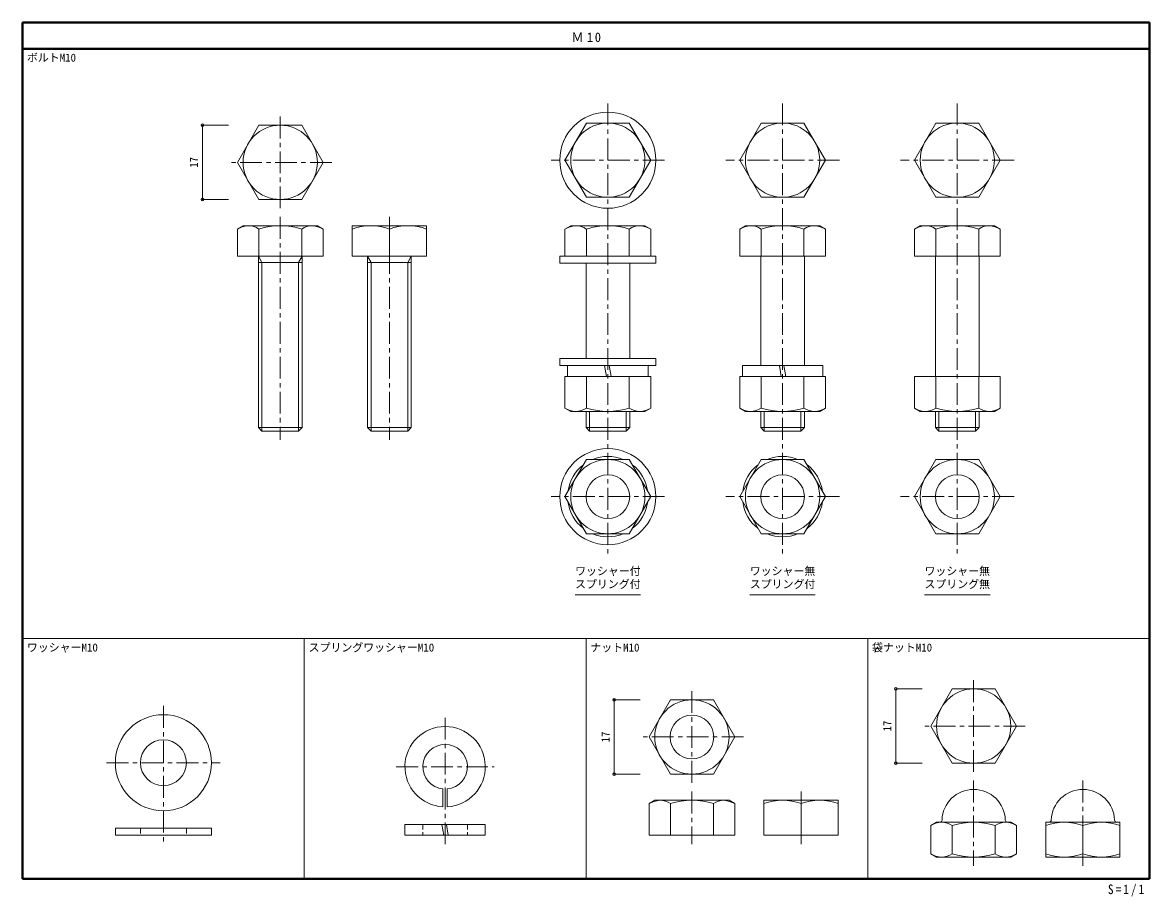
# Model space of a CAD drawing. Units: millimetres on the paper. Extents: x -129 to 129, y -102 to 98.
import ezdxf
from ezdxf.enums import TextEntityAlignment as Align

# ---------------------------------------------------------------- set-up
doc = ezdxf.new("R2010")
doc.units = ezdxf.units.MM
doc.header["$PDMODE"] = 32
doc.header["$PDSIZE"] = 0.6
doc.linetypes.add('CHAIN1', pattern=[8, 5, -1, 1, -1])
doc.linetypes.add('DASHED1', pattern=[1.8, 1.2, -0.6])
for name, color, linetype, lineweight in [('0-0', 3, 'Continuous', 9), ('0-D', 7, 'Continuous', 9), ('0-E', 7, 'Continuous', 5), ('0-F', 6, 'Continuous', 40)]:
    doc.layers.add(name, color=color, linetype=linetype, lineweight=lineweight)
doc.styles.add('ＭＳ ゴシック', font='')
doc.styles.get('ＭＳ ゴシック').set_extended_font_data('MS Gothic')

msp = doc.modelspace()

# ---------------------------------------------------------------- linework, layer by layer
at = {"layer": '0-0', "color": 7, "linetype": 'CHAIN1', "lineweight": 5}
for p, q in [((5, 79.5), (5, -23.5)), ((45, 79.5), (45, -23.5)), ((85, 79.5), (85, -23.5)), ((-70, 55.5), (-70, 76.5)), ((-58.185, 66), (-81.815, 66)), ((18, 66.5), (-8, 66.5)), ((58, 66.5), (32, 66.5)), ((98, 66.5), (72, 66.5)), ((-70, 53.5), (-70, 2.5)), ((-45, 53.5), (-45, 2.5)), ((18, -10.5), (-8, -10.5)), ((58, -10.5), (32, -10.5)), ((98, -10.5), (72, -10.5)), ((88.75, -73.5), (88.75, -52.5)), ((24.25, -76), (24.25, -55)), ((-96.75, -58.4), (-96.75, -90)), ((-32.25, -61.1), (-32.25, -90)), ((100.565, -63), (76.935, -63)), ((36.065, -65.5), (12.435, -65.5)), ((-109.75, -71.4), (-83.75, -71.4)), ((-43.45, -72.3), (-21.05, -72.3)), ((88.75, -75.5), (88.75, -95)), ((113.75, -75.5), (113.75, -95)), ((24.25, -78), (24.25, -90)), ((49.25, -78), (49.25, -90))]:
    msp.add_line(p, q, dxfattribs=at)
at = {"layer": '0-0'}
for p, q in [((-4.815, 66.5), (0.093, 75)), ((9.907, 75), (0.093, 75)), ((9.907, 75), (14.815, 66.5)), ((35.185, 66.5), (40.093, 75)), ((49.907, 75), (40.093, 75)), ((49.907, 75), (54.815, 66.5)), ((75.185, 66.5), (80.093, 75)), ((89.907, 75), (80.093, 75)), ((89.907, 75), (94.815, 66.5)), ((-79.815, 66), (-74.907, 74.5)), ((-65.093, 74.5), (-74.907, 74.5)), ((-65.093, 74.5), (-60.185, 66)), ((-79.815, 66), (-74.907, 57.5)), ((-65.093, 57.5), (-60.185, 66)), ((-4.815, 66.5), (0.093, 58)), ((9.907, 58), (14.815, 66.5)), ((35.185, 66.5), (40.093, 58)), ((49.907, 58), (54.815, 66.5)), ((75.185, 66.5), (80.093, 58)), ((89.907, 58), (94.815, 66.5)), ((-65.093, 57.5), (-74.907, 57.5)), ((9.907, 58), (0.093, 58)), ((49.907, 58), (40.093, 58)), ((89.907, 58), (80.093, 58)), ((-78.5, 51.5), (-79.815, 50.741)), ((-79.815, 50.741), (-79.815, 44.5)), ((-78.5, 51.5), (-61.5, 51.5)), ((-74.907, 50.741), (-74.907, 44.5)), ((-65.093, 50.741), (-65.093, 44.5)), ((-61.5, 51.5), (-60.185, 50.741)), ((-60.185, 50.741), (-60.185, 44.5)), ((-53.5, 51.5), (-36.5, 51.5)), ((-53.5, 51.5), (-53.5, 44.5)), ((-45, 50.741), (-45, 44.5)), ((-36.5, 51.5), (-36.5, 44.5)), ((-3.5, 51.5), (-4.815, 50.741)), ((-4.815, 50.741), (-4.815, 44.5)), ((-3.5, 51.5), (13.5, 51.5)), ((0.093, 50.741), (0.093, 44.5)), ((9.907, 50.741), (9.907, 44.5)), ((13.5, 51.5), (14.815, 50.741)), ((14.815, 50.741), (14.815, 44.5)), ((36.5, 51.5), (35.185, 50.741)), ((35.185, 50.741), (35.185, 44.5)), ((36.5, 51.5), (53.5, 51.5)), ((40.093, 50.741), (40.093, 44.5)), ((49.907, 50.741), (49.907, 44.5)), ((53.5, 51.5), (54.815, 50.741)), ((54.815, 50.741), (54.815, 44.5)), ((76.5, 51.5), (75.185, 50.741)), ((75.185, 50.741), (75.185, 44.5)), ((76.5, 51.5), (93.5, 51.5)), ((80.093, 50.741), (80.093, 44.5)), ((89.907, 50.741), (89.907, 44.5)), ((93.5, 51.5), (94.815, 50.741)), ((94.815, 50.741), (94.815, 44.5)), ((-79.815, 44.5), (-60.185, 44.5)), ((-65, 44.5), (-65, 5.312)), ((-53.5, 44.5), (-36.5, 44.5)), ((-40, 44.5), (-40, 5.312)), ((-6, 44.5), (16, 44.5)), ((-4.815, 44.5), (14.815, 44.5)), ((16, 44.5), (16, 42.9)), ((35.185, 44.5), (54.815, 44.5)), ((40, 44.5), (40, 19.5)), ((50, 44.5), (50, 19.5)), ((75.185, 44.5), (94.815, 44.5)), ((80, 44.5), (80, 17)), ((90, 44.5), (90, 17)), ((0, 42.9), (0, 21.1)), ((10, 42.9), (10, 21.1)), ((-6, 21.1), (16, 21.1)), ((16, 21.1), (16, 19.5)), ((-4.2, 19.5), (14.2, 19.5)), ((4.272, 19.5), (4.713, 17)), ((5.287, 19.5), (5.728, 17)), ((14.2, 19.5), (14.2, 17)), ((35.8, 19.5), (54.2, 19.5)), ((44.272, 19.5), (44.713, 17)), ((45.287, 19.5), (45.728, 17)), ((54.2, 19.5), (54.2, 17)), ((-4.815, 17), (14.815, 17)), ((-4.815, 9.759), (-4.815, 17)), ((0.093, 9.759), (0.093, 17)), ((9.907, 9.759), (9.907, 17)), ((14.815, 9.759), (14.815, 17)), ((35.185, 17), (54.815, 17)), ((35.185, 9.759), (35.185, 17)), ((40.093, 9.759), (40.093, 17)), ((49.907, 9.759), (49.907, 17)), ((54.815, 9.759), (54.815, 17)), ((75.185, 17), (94.815, 17)), ((75.185, 9.759), (75.185, 17)), ((80.093, 9.759), (80.093, 17)), ((89.907, 9.759), (89.907, 17)), ((94.815, 9.759), (94.815, 17)), ((-3.5, 9), (-4.815, 9.759)), ((-3.5, 9), (13.5, 9)), ((0, 9), (0, 5.312)), ((10, 9), (10, 5.312)), ((13.5, 9), (14.815, 9.759)), ((36.5, 9), (35.185, 9.759)), ((36.5, 9), (53.5, 9)), ((40, 9), (40, 5.312)), ((50, 9), (50, 5.312)), ((53.5, 9), (54.815, 9.759)), ((76.5, 9), (75.185, 9.759)), ((76.5, 9), (93.5, 9)), ((80, 9), (80, 5.312)), ((90, 9), (90, 5.312)), ((93.5, 9), (94.815, 9.759)), ((-65.812, 4.5), (-65, 5.312)), ((-40.812, 4.5), (-40, 5.312)), ((-4.815, -10.5), (0.093, -2)), ((9.907, -2), (0.093, -2)), ((9.907, -2), (14.815, -10.5)), ((35.185, -10.5), (40.093, -2)), ((49.907, -2), (40.093, -2)), ((49.907, -2), (54.815, -10.5)), ((75.185, -10.5), (80.093, -2)), ((89.907, -2), (80.093, -2)), ((89.907, -2), (94.815, -10.5)), ((-4.815, -10.5), (0.093, -19)), ((9.907, -19), (14.815, -10.5)), ((35.185, -10.5), (40.093, -19)), ((49.907, -19), (54.815, -10.5)), ((75.185, -10.5), (80.093, -19)), ((89.907, -19), (94.815, -10.5)), ((9.907, -19), (0.093, -19)), ((49.907, -19), (40.093, -19)), ((89.907, -19), (80.093, -19)), ((78.935, -63), (83.843, -54.5)), ((93.657, -54.5), (83.843, -54.5)), ((93.657, -54.5), (98.565, -63)), ((14.435, -65.5), (19.343, -57)), ((29.157, -57), (19.343, -57)), ((29.157, -57), (34.065, -65.5)), ((78.935, -63), (83.843, -71.5)), ((93.657, -71.5), (98.565, -63)), ((14.435, -65.5), (19.343, -74)), ((29.157, -74), (34.065, -65.5)), ((93.657, -71.5), (83.843, -71.5)), ((29.157, -74), (19.343, -74)), ((-32.75, -77.375), (-32.75, -81.486)), ((-31.75, -77.375), (-31.75, -81.486)), ((15.75, -80), (14.435, -80.759)), ((14.435, -80.759), (14.435, -88)), ((15.75, -80), (32.75, -80)), ((19.343, -80.759), (19.343, -88)), ((29.157, -80.759), (29.157, -88)), ((32.75, -80), (34.065, -80.759)), ((34.065, -80.759), (34.065, -88)), ((40.75, -80), (57.75, -80)), ((49.25, -80.759), (49.25, -88)), ((57.75, -80), (57.75, -88)), ((80.25, -85), (78.935, -85.759)), ((80.25, -85), (97.25, -85)), ((97.25, -85), (98.565, -85.759)), ((105.25, -85), (122.25, -85)), ((105.25, -85), (105.25, -93)), ((122.25, -85), (122.25, -93)), ((-107.75, -86.4), (-85.75, -86.4)), ((-85.75, -86.4), (-85.75, -88)), ((-41.45, -85.5), (-23.05, -85.5)), ((-32.978, -85.5), (-32.537, -88)), ((-31.963, -85.5), (-31.522, -88)), ((-23.05, -85.5), (-23.05, -88)), ((78.935, -85.759), (78.935, -92.241)), ((83.843, -85.759), (83.843, -92.241)), ((93.657, -85.759), (93.657, -92.241)), ((98.565, -85.759), (98.565, -92.241)), ((113.75, -85.759), (113.75, -92.241)), ((14.435, -88), (34.065, -88)), ((80.25, -93), (78.935, -92.241)), ((97.25, -93), (98.565, -92.241)), ((80.25, -93), (97.25, -93)), ((105.25, -93), (122.25, -93))]:
    msp.add_line(p, q, dxfattribs=at)
at = {"layer": '0-0', "color": 7, "lineweight": 5}
for p, q in [((-74.188, 43.094), (-75, 44.5)), ((-65.812, 43.094), (-65, 44.5)), ((-49.188, 43.094), (-50, 44.5)), ((-40.812, 43.094), (-40, 44.5)), ((-75, 43.094), (-65, 43.094)), ((-74.188, 43.094), (-74.188, 4.5)), ((-65.812, 43.094), (-65.812, 4.5)), ((-50, 43.094), (-40, 43.094)), ((-49.188, 43.094), (-49.188, 4.5)), ((-40.812, 43.094), (-40.812, 4.5)), ((0.812, 9), (0.812, 4.5)), ((9.188, 9), (9.188, 4.5)), ((40.812, 9), (40.812, 4.5)), ((49.188, 9), (49.188, 4.5)), ((80.812, 9), (80.812, 4.5)), ((89.188, 9), (89.188, 4.5)), ((-75, 5.312), (-65, 5.312)), ((-50, 5.312), (-40, 5.312)), ((0, 5.312), (10, 5.312)), ((40, 5.312), (50, 5.312)), ((80, 5.312), (90, 5.312))]:
    msp.add_line(p, q, dxfattribs=at)
at = {"layer": '0-0', "linetype": 'DASHED1'}
for p, q in [((-102, -86.4), (-102, -88)), ((-91.5, -86.4), (-91.5, -88)), ((-37.35, -85.5), (-37.35, -88)), ((-27.15, -85.5), (-27.15, -88))]:
    msp.add_line(p, q, dxfattribs=at)
at = {"layer": '0-0'}
for points in [[(-75, 44.5), (-75, 5.312), (-74.188, 4.5), (-65.812, 4.5)], [(-50, 44.5), (-50, 5.312), (-49.188, 4.5), (-40.812, 4.5)], [(-6, 44.5), (-6, 42.9), (16, 42.9)], [(-6, 21.1), (-6, 19.5), (16, 19.5)], [(-4.2, 19.5), (-4.2, 17), (14.2, 17)], [(35.8, 19.5), (35.8, 17), (54.2, 17)], [(0, 5.312), (0.812, 4.5), (9.188, 4.5), (10, 5.312)], [(40, 5.312), (40.812, 4.5), (49.188, 4.5), (50, 5.312)], [(80, 5.312), (80.812, 4.5), (89.188, 4.5), (90, 5.312)], [(40.75, -80), (40.75, -88), (57.75, -88)], [(-107.75, -86.4), (-107.75, -88), (-85.75, -88)], [(-41.45, -85.5), (-41.45, -88), (-23.05, -88)]]:
    msp.add_lwpolyline(points, dxfattribs=at)
for centre, radius in [((5, 66.5), 11), ((5, 66.5), 8.5), ((45, 66.5), 8.5), ((85, 66.5), 8.5), ((-70, 66), 8.5), ((5, -10.5), 11), ((5, -10.5), 8.5), ((45, -10.5), 8.5), ((85, -10.5), 8.5), ((5, -10.5), 5), ((45, -10.5), 5), ((85, -10.5), 5), ((88.75, -63), 8.5), ((24.25, -65.5), 8.5), ((-96.75, -71.4), 11), ((24.25, -65.5), 5), ((-96.75, -71.4), 5.25)]:
    msp.add_circle(centre, radius, dxfattribs=at)
for centre, radius, start, end in [((-76.918, 45.724), 5.793, 94.38425, 120), ((-77.361, 47.155), 4.345, 55.61575, 90), ((-70, 35.259), 16.241, 72.41205, 107.58795), ((-62.639, 47.155), 4.345, 90, 124.38425), ((-63.082, 45.724), 5.793, 60, 85.61575), ((-49.25, 39.224), 12.275, 69.74384, 110.25616), ((-40.75, 39.224), 12.275, 69.74384, 110.25616), ((-1.918, 45.724), 5.793, 94.38425, 120), ((-2.361, 47.155), 4.345, 55.61575, 90), ((5, 35.259), 16.241, 72.41205, 107.58795), ((12.361, 47.155), 4.345, 90, 124.38425), ((11.918, 45.724), 5.793, 60, 85.61575), ((38.082, 45.724), 5.793, 94.38425, 120), ((37.639, 47.155), 4.345, 55.61575, 90), ((45, 35.259), 16.241, 72.41205, 107.58795), ((52.361, 47.155), 4.345, 90, 124.38425), ((51.918, 45.724), 5.793, 60, 85.61575), ((78.082, 45.724), 5.793, 94.38425, 120), ((77.639, 47.155), 4.345, 55.61575, 90), ((85, 35.259), 16.241, 72.41205, 107.58795), ((92.361, 47.155), 4.345, 90, 124.38425), ((91.918, 45.724), 5.793, 60, 85.61575), ((-1.918, 14.776), 5.793, 240, 265.61575), ((-2.361, 13.345), 4.345, 270, 304.38425), ((5, 25.241), 16.241, 252.41205, 287.58795), ((12.361, 13.345), 4.345, 235.61575, 270), ((11.918, 14.776), 5.793, 274.38425, 300), ((38.082, 14.776), 5.793, 240, 265.61575), ((37.639, 13.345), 4.345, 270, 304.38425), ((45, 25.241), 16.241, 252.41205, 287.58795), ((52.361, 13.345), 4.345, 235.61575, 270), ((51.918, 14.776), 5.793, 274.38425, 300), ((78.082, 14.776), 5.793, 240, 265.61575), ((77.639, 13.345), 4.345, 270, 304.38425), ((85, 25.241), 16.241, 252.41205, 287.58795), ((92.361, 13.345), 4.345, 235.61575, 270), ((91.918, 14.776), 5.793, 274.38425, 300), ((5, -10.5), 9.2, 67.50502, 112.49498), ((45, -10.5), 9.2, 67.50502, 112.49498), ((5, -10.5), 9.2, 127.50502, 172.49498), ((5, -10.5), 9.2, 7.50502, 52.49498), ((45, -10.5), 9.2, 127.50502, 172.49498), ((45, -10.5), 9.2, 7.50502, 52.49498), ((5, -10.5), 9.2, 187.50502, 232.49498), ((5, -10.5), 9.2, 307.50502, 352.49498), ((45, -10.5), 9.2, 187.50502, 232.49498), ((45, -10.5), 9.2, 307.50502, 352.49498), ((5, -10.5), 9.2, 247.50502, 292.49498), ((45, -10.5), 9.2, 247.50502, 292.49498), ((-32.25, -72.3), 9.2, 273.11544, 266.88456), ((-32.25, -72.3), 5.1, 275.62627, 264.37373), ((88.75, -84.75), 7.25, 1.84857, 178.15143), ((113.75, -84.75), 7.25, 1.84857, 178.15143), ((17.332, -85.776), 5.793, 94.38425, 120), ((16.889, -84.345), 4.345, 55.61575, 90), ((24.25, -96.241), 16.241, 72.41205, 107.58795), ((31.611, -84.345), 4.345, 90, 124.38425), ((31.168, -85.776), 5.793, 60, 85.61575), ((45, -92.276), 12.275, 69.74384, 110.25616), ((53.5, -92.276), 12.275, 69.74384, 110.25616), ((81.832, -90.776), 5.793, 94.38425, 120), ((81.004, -84.5), 0.5, 270, 358.15143), ((81.389, -89.345), 4.345, 55.61575, 90), ((88.75, -101.241), 16.241, 72.41205, 107.58795), ((96.111, -89.345), 4.345, 90, 124.38425), ((96.496, -84.5), 0.5, 181.84857, 270), ((95.668, -90.776), 5.793, 60, 85.61575), ((109.5, -97.276), 12.275, 69.74384, 110.25616), ((106.004, -84.5), 0.5, 270, 358.15143), ((118, -97.276), 12.275, 69.74384, 110.25616), ((121.496, -84.5), 0.5, 181.84857, 270), ((81.832, -87.224), 5.793, 240, 265.61575), ((81.389, -88.655), 4.345, 270, 304.38425), ((88.75, -76.759), 16.241, 252.41205, 287.58795), ((96.111, -88.655), 4.345, 235.61575, 270), ((95.668, -87.224), 5.793, 274.38425, 300), ((109.5, -80.724), 12.275, 249.74384, 290.25616), ((118, -80.724), 12.275, 249.74384, 290.25616)]:
    msp.add_arc(centre, radius, start, end, dxfattribs=at)
at = {"layer": '0-D', "color": 4}
for p, q in [((-2.5, -33), (12.5, -33)), ((37.5, -33), (52.5, -33)), ((77.5, -33), (92.5, -33))]:
    msp.add_line(p, q, dxfattribs=at)
at = {"layer": '0-E'}
for p, q in [((-87.815, 74.5), (-87.815, 57.5)), ((-87.815, 74.5), (-81.815, 74.5)), ((-87.815, 57.5), (-81.815, 57.5)), ((70.935, -54.5), (70.935, -71.5)), ((70.935, -54.5), (76.935, -54.5)), ((6.435, -57), (6.435, -74)), ((6.435, -57), (12.435, -57)), ((70.935, -71.5), (76.935, -71.5)), ((6.435, -74), (12.435, -74))]:
    msp.add_line(p, q, dxfattribs=at)
for p in [(-87.815, 74.5), (-87.815, 57.5), (6.435, -57), (70.935, -54.5), (70.935, -71.5), (6.435, -74)]:
    msp.add_point(p, dxfattribs=at)
at = {"layer": '0-F'}
for p, q in [((-129, 98), (-129, -98)), ((-129, 92), (129, 92)), ((-129, -98), (129, -98))]:
    msp.add_line(p, q, dxfattribs=at)
at = {"layer": '0-F', "color": 4, "lineweight": 9}
for p, q in [((-129, -43), (129, -43)), ((-64.5, -43), (-64.5, -98)), ((0, -43), (0, -98)), ((64.5, -43), (64.5, -98))]:
    msp.add_line(p, q, dxfattribs=at)
at = {"layer": '0-F'}
msp.add_lwpolyline([(-129, 98), (129, 98), (129, -98)], dxfattribs=at)

# ---------------------------------------------------------------- texts
at = {"layer": '0-D', "style": 'ＭＳ ゴシック'}
for s, p in [('ボルトM10', (-128, 88.5)), ('ワッシャー付', (-2.5, -29)), ('ワッシャー無', (37.5, -29)), ('ワッシャー無', (77.5, -29)), ('スプリング付', (-2.5, -32)), ('スプリング付', (37.5, -32)), ('スプリング無', (77.5, -32)), ('スプリングワッシャーM10', (-63.5, -46.5)), ('袋ナットM10', (65.5, -46.5)), ('ワッシャーM10', (-128, -46.5)), ('ナットM10', (1, -46.5))]:
    msp.add_text(s, height=1.833, dxfattribs=at).set_placement(p, align=Align.BOTTOM_LEFT)
at = {"layer": '0-D', "char_height": 2.199, "attachment_point": 7, "style": 'ＭＳ ゴシック'}
for s, insert in [('\\T1.26;\\W0.95;Ｍ10', (-3.375, 93.5)), ('\\T1.38;\\W0.85;S=1/1', (119.5, -102))]:
    msp.add_mtext(s, dxfattribs=dict(at, insert=insert))
at = {"layer": '0-E', "style": 'ＭＳ ゴシック'}
for p in [(-88.315, 64.75), (70.435, -64.25), (5.935, -66.75)]:
    msp.add_text('17', height=1.833, rotation=90, dxfattribs=at).set_placement(p, align=Align.BOTTOM_LEFT)

doc.saveas('drawing.dxf')
